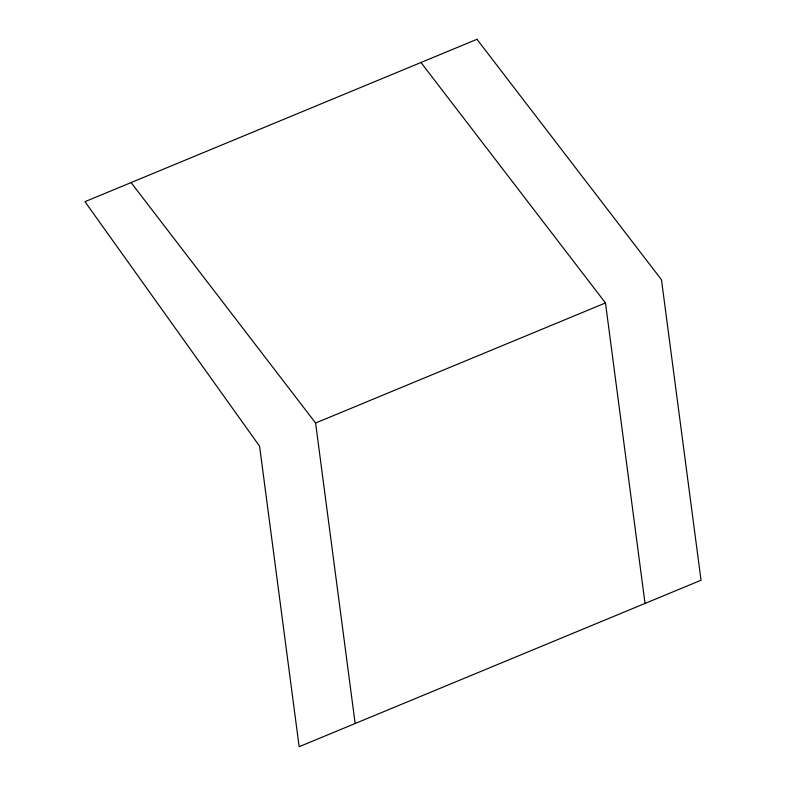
<?xml version="1.0" encoding="UTF-8"?>
<svg xmlns="http://www.w3.org/2000/svg" width="786" height="786" viewBox="0 0 786 786"><rect width="100%" height="100%" fill="white"/><g stroke="black" fill="none" stroke-linecap="round" stroke-linejoin="round"><path stroke-width="1.18" d="M355.154 723.503L315.589 423.015L605.475 302.944L420.972 62.497M131.085 182.568L315.589 423.015M605.475 302.944L645.031 603.432M476.974 39.3L84.967 201.678L259.586 446.212L299.152 746.7L701.033 580.235L661.478 279.747L476.974 39.3"/></g></svg>
